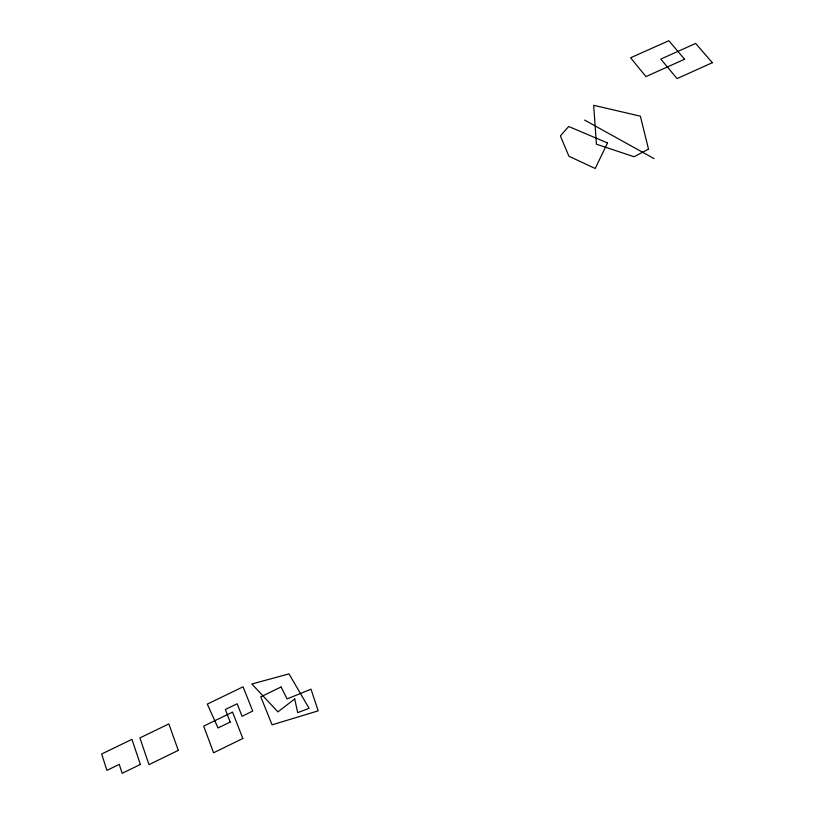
<?xml version="1.0" encoding="UTF-8"?>
<svg xmlns="http://www.w3.org/2000/svg" width="814" height="814" viewBox="0 0 814 814"><rect width="100%" height="100%" fill="white"/><g stroke="black" fill="none" stroke-linecap="round" stroke-linejoin="round"><path stroke-width="1.22" d="M584.615 120.085L654.08 158.628M607.529 142.959L595.217 168.478L568.935 156.268L560.388 135.918L568.66 126.485L607.529 142.959M294.729 698.961L277.92 711.863L251.852 683.984L289.011 673.9L309.086 708.322L297.67 712.637L294.729 698.961M648.504 149.104L634.086 156.746L596.438 144.2L593.671 105.301L640.374 116.188L648.504 149.104M242.806 738.501L213.604 752.777L203.683 726.139L232.56 712.097L242.806 738.501M140.384 764.438L122.171 773.3L119.241 764.377L106.919 770.37L101.658 753.998L131.919 739.336L140.384 764.438M230.189 722.049L218.03 727.97L207.305 704.12L243.06 686.802L252.716 711.09L242.043 716.279L237.139 703.774L225.356 709.493L230.189 722.049M178.286 750.376L149.003 764.641L139.886 737.932L168.844 723.911L178.286 750.376M281.105 686.955L260.785 696.835L272.09 724.826L318.182 710.856L310.989 689.163L287.108 698.931L281.105 686.955M712.342 62.698L677.075 78.602L660.785 59.086L695.655 43.447L712.342 62.698M684.584 59.239L645.94 76.608L630.596 57.794L668.823 40.7L684.584 59.239"/></g></svg>
